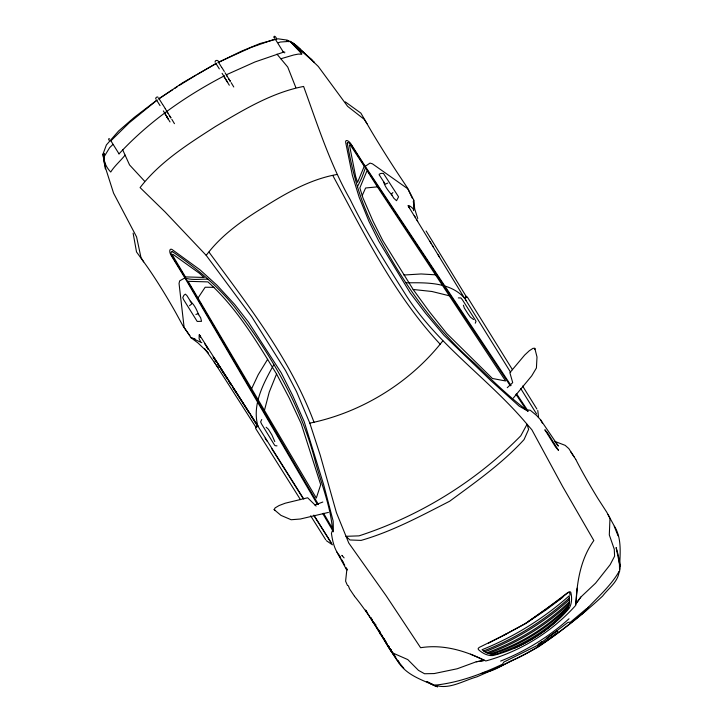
<?xml version="1.0" encoding="UTF-8"?>
<svg xmlns="http://www.w3.org/2000/svg" width="723" height="723" viewBox="0 0 723 723"><rect width="100%" height="100%" fill="white"/><g stroke="black" fill="none" stroke-linecap="round" stroke-linejoin="round"><path stroke-width="1.08" d="M413.646 210.637L413.683 199.982L408.034 188.965L372.426 163.823L370.013 163.091L365.232 166.353L365.404 168.016L361.735 177.894L357.478 186.715M125.088 155.138C120.542 160.877 114.324 166.145 110.736 172.029C106.019 167.176 102.747 160.307 104.464 153.384M577.189 588.188L575.77 605.296C552.02 631.848 520.135 651.595 485.766 660.976C465.666 650.881 443.371 644.03 420.596 647.727L386.172 595.779L348.766 543.027L336.43 512.679L320.253 455.246L309.815 423.136L296.575 391.721L285.585 370.628L251.694 316.701L206.209 255.373L165.088 211.947L140.099 187.6C159.855 161.798 188.314 143.958 215.364 126.57C243.009 110.113 271.685 92.625 303.606 86.444C317.551 124.772 329.968 164.049 350.23 199.638C366.534 233.122 386.624 264.41 406.425 295.87C438.689 345.883 489.254 379.204 527.067 424.265L531.857 429.76L562.675 486.588L593.836 540.542C580.524 559.06 576.99 581.78 575.87 603.931L580.84 597.062L595.562 583.172L610.158 564.699L614.604 556.168L614.27 549.227L609.308 534.912L609.977 518.373L608.043 514.577M199.214 334.668L199.114 338.78L200.669 341.717M230.212 81.048L230.176 81.139A45.992 0.976 58.3 0 0 226.136 74.514L225.025 72.743M104.248 160.723L104.437 156.195L109.688 147.6L112.77 144.627M619.557 571.658C620.903 563.452 618.31 555.363 616.123 547.555L619.991 566.326L618.906 559.177M347.347 143.633L347.51 142.982L347.347 143.633C352.164 170.321 359.024 196.728 370.7 221.346C397.216 273.918 430.058 324.22 474.595 363.344C491.767 379.982 509.326 397.063 528.161 411.288L519.132 406.109L491.062 380.84L444.012 335.336L425.44 313.104L410.248 292.987L378.87 241.337L368.974 221.41L359.186 197.28L352.381 175.409L345.684 142.404A5.079 2.061 53.2 0 1 346.977 140.578A5.079 2.061 53.2 0 1 350.565 143.353L365.232 166.353L511.062 385.54M569.516 603.226L569.236 595.779C543.579 618.608 513.936 636.918 482.06 649.715C487.212 654.333 494.812 655.924 501.102 652.399C526.154 643.217 549.516 628.811 567.501 608.974C568.694 607.275 568.802 605.124 569.516 603.226C546.308 625.377 518.472 642.584 488.296 653.465M380.406 631.902L380.144 633.619L382.467 636.249M463.389 305.214L464.347 308.088L467.844 313.61L470.456 317.189L473.574 319.539M413.24 202.069L413.683 199.982L414.731 209.028L417.74 218.509M264.555 409.941L269.236 392.128L276.557 373.99C256.557 341.328 236.701 307.709 207.917 281.889L188.079 281.319L316.303 498.066L320.705 484.699L301.148 423.551L289.236 398.039L276.557 373.99M104.627 164.564L102.955 154.198L106.38 144.952L118.626 130.971L134.135 117.488L157.135 99.937M251.74 388.468L258.192 374.74L267.609 359.34M362.223 195.562L365.594 187.989L377.406 186.859L505.585 380.967L492.399 378.481L446.76 333.466L429.182 311.459L413.158 289.48L382.819 240.632L373.014 221.184L362.937 197.867L359.837 187.908L367.049 170.601L377.406 186.859M475.273 323.199L475.996 321.355L475.436 320.244L462.431 299.846L460.922 297.939L458.337 297.903M278.301 42.756L280.325 42.033L290.095 41.338L293.719 43.507L314.523 62.648L294.315 44.049L298.644 48.586L301.69 54.234L298.301 54.089L293.782 54.966L280.84 58.771M261.744 419.53L260.614 421.871L261.627 424.076L274.288 444.69L275.056 445.666L276.99 445.865M328.441 512.417L300.334 519.015L291.152 519.738L280.985 515.391L274.125 509.607L275.111 507.889L279.096 505.54L285.205 503.217L307.646 497.776L316.132 506.073M165.16 108.549L166.823 111.206A45.992 0.976 58.3 0 1 170.827 117.858L170.89 117.641M586.534 608.639L570.519 622.123L567.88 622.44L537.776 645.241L503.904 662.024L502.458 664.238C481.211 674.243 458.698 682.648 435.246 685.151C448.866 690.067 463.823 680.442 476.855 676.864C497.767 667.718 518.499 658.129 538.391 646.886C560.867 631.387 582.639 614.722 602.611 596.068C608.423 588.314 618.301 581.726 619.15 571.378C609.715 587.736 594.568 599.747 582.431 613.746M586.091 610.664L588.323 607.139M273.791 364.726C263.633 383.063 251.785 404.464 257.912 426.154L303.796 499.069M198.174 297.74L205.16 287.248L213.909 287.32M309.815 423.136C361.464 412.616 410.429 382.467 442.819 340.858M426.109 230.971L466.073 296.258L464.609 298.31L408.567 206.579C406.38 203.226 413.954 208.332 413.601 209.986M575.951 603.813L580.84 597.062M513.393 397.993L531.721 375.861L536.412 367.998L536.999 357.008L534.812 348.332L533.032 348.323L529.326 350.736L524.654 355.083L509.86 372.679L512.706 382.621L507.257 387.691M565.404 612.119C545.919 632.914 520.587 648.576 492.878 655.562C487.429 655.978 482.214 653.14 478.337 649.516L478.183 648.441L479.213 647.428L503.551 635.427L525.006 623.841L545.992 609.164L567.537 592.788L568.865 592.345L569.715 592.977L570.058 595.047M206.209 255.373C221.889 234.324 243.832 219.367 265.974 205.829C287.971 192.056 311.143 179.114 336.963 174.478M110.881 140.831L129.028 122.964L156.801 100.352M118.906 153.71L119.015 153.872C148.947 121.545 185.54 96.042 224.482 75.761M568.495 606.886C547.338 628.612 520.768 645.052 491.893 654.279M568.902 605.278C547.203 627.564 519.954 644.428 490.33 653.89M392.914 192.553L391.324 194.153L393.827 198.238L396.529 200.696L398.572 196.864L383.497 173.457M284.69 52.915L284.69 51.893M569.697 601.518C545.955 624.13 517.587 641.663 486.769 652.824M569.516 597.804C544.5 620.587 515.21 638.68 483.66 650.917M569.625 599.421C544.925 621.87 516.105 639.674 485.006 651.775M569.028 618.771C548.893 636.782 525.738 651.098 500.632 661.084M582.358 613.71C561.925 630.51 540.876 646.913 516.891 658.364C505.648 662.503 495.354 671.441 483.244 672.544M387.763 183.073L385.242 184.202L379.214 174.867L379.223 174.198L380.922 173.412L383.136 173.375M562.837 597.252L546.245 609.706L526.091 623.172L503.551 635.427M158.635 99.042L182.811 82.684L216.43 63.29M538.228 644.184L541.834 641.626M546.335 638.427L557.144 630.754L558.011 632.137L538.274 646.154L537.65 645.169M526.091 623.172L560.641 598.554L568.612 592.128L569.941 591.676L570.79 592.309C572.119 597.623 571.992 603.642 569.082 608.423C554.279 625.693 535.074 638.996 514.342 648.206M158.933 98.662L172.698 89.697M174.541 88.495L177.289 86.706M179.123 85.513L195.942 75.219M197.831 74.117L215.897 63.705M218.418 62.232L251.107 47.447L275.183 39.006L279.223 45.468A50.249 1.066 58.3 0 1 282.874 51.315L283.398 52.192L255.092 61.916L226.353 74.776M488.558 643.145L506.154 634.026M406.127 282.847C425.983 282.594 450.302 281.862 464.645 298.256L467.221 296.936L467.898 297.93L512.499 369.751M217.894 62.72L240.904 51.441L259.937 43.552L277.975 38.798L287.32 40.136L291.984 42.946M189.498 305.73L191.74 303.913L191.215 302.449L186.877 295.526L185.332 294.153L183.886 295.309L182.756 297.65L183.759 299.855L197.198 321.446L201.536 321.328L200.651 317.749L198.057 313.719L195.879 314.451M222.097 73.321L223.759 75.987A45.992 0.976 58.3 0 1 227.763 82.63L227.546 82.594M168.233 119.286L168.45 119.331A45.992 0.976 58.3 0 0 164.446 112.68L163.335 110.908M484.437 660.424L476.213 661.789L457.216 668.766L434.18 673.565L424.546 673.746L418.472 670.357L407.781 659.584L392.553 652.887L389.977 649.489M314.866 505.015L322.82 502.033M476.213 661.789L484.582 660.406L470.574 654.152M214.225 362.06L255.463 426.561L257.966 426.145L199.675 335.192M403.895 275.029L421.093 273.963L435.454 274.821M481.093 673.475L484.69 673.393M207.971 279.214C200.416 278.879 192.083 280.56 184.898 277.912L170.682 254.632A5.079 2.25 63.4 0 1 169.905 250.122A5.079 2.25 63.4 0 1 172.291 249.67L199.91 269.733L216.999 285.242L234.695 304.473L248.414 322.051L281.211 372.815L292.562 395.309L304.247 421.807L323.597 484.446L333.176 521.156L333.42 531.767L322.901 513.854M172.246 251.622L172.607 251.74C195.165 267.212 216.439 284.735 233.8 306.046C269.742 352.679 300.759 404.32 315.391 461.843C321.509 484.527 330.854 506.877 332.544 530.393L331.432 533.276C332.336 539.792 333.692 546.335 336.963 552.11L346.787 570.14L345.603 581.193L347.528 585.594M413.158 289.48L431.92 291.486L449.137 295.743M266.136 427.239L268.423 429.299L271.866 434.848L274.776 441.581M195.047 338.879L191.017 337.731L184.13 327.483L179.042 283.461L179.666 280.858L184.898 277.912L317.234 504.13M172.607 251.74L172.21 251.613A3.47 1.636 65.2 0 0 171.911 255.987L185.775 278.328L318.463 504.555M229.462 80.461L230.059 80.75M288.649 41.5L286.624 40.696L288.622 41.708M290.682 42.295L293.719 43.507M201.844 342.738L191.017 337.731L198.093 343.045L208.459 353.023M430.429 683.606L435.02 685.82L426.597 681.5L437.578 686.85C422.991 680.126 405.757 675.49 397.37 660.488M294.641 44.754L296.647 45.766L293.845 44.076M190.167 301.175C194.379 304.528 196.701 309.796 198.653 314.704M274.125 509.607L274.984 510.14M345.314 101.88L360.894 113.14L367.004 123.714A56.06 2.512 57.5 0 0 399.105 175.364L407.185 187.51L412.255 198.093M375.888 624.735L373.303 622.675L371.667 619.06M294.36 44.076L311.984 59.892M300.479 49.453L297.054 46.155M310.266 58.69L318.292 66.471L347.609 106.335L364.329 119.412L367.004 123.714M390.989 649.796L389.091 647.853L385.296 640.849M300.316 52.074L290.095 41.338L301.898 53.764M144.546 181.139L129.544 164.925L122.603 149.661M574.044 456.737L568.865 448.658L565.169 445.35L554.866 441.419L558.382 446.082L540.614 419.855L536.565 415.454L530.284 410.248L527.311 409.896L516.683 393.972M391.956 195.12C388.504 191.098 384.916 186.76 383.506 181.563M109.625 138.798L108.504 138.933L109.101 140.334M395.824 657.252L389.507 648.052M344.112 557.885L341.889 555.336L342.106 555.761M276.99 54.153L287.736 67.058L295.824 87.546M336.963 552.11L340.904 558.472M440.343 344.383C394.306 295.138 364.573 234.27 332.824 175.535M403.805 668.305L396.538 659.376L388.477 647.23L380.253 633.041A55.084 6.082 57.7 0 0 354.478 596.258M216.249 63.986L219.331 68.893M189.878 335.662L183.109 326.145L176.123 313.312A56.06 4.889 59 0 0 143.687 261.871L136.52 251.947L133.122 233.158M110.809 140.696L114.849 147.158A50.249 1.066 58.3 0 1 118.5 153.014L119.024 153.882M209.001 252.137C248.558 305.937 290.474 359.286 314.107 422.485M466.073 296.258L466.76 297.225M204.501 348.468L214.885 363.091M216.186 364.916L218.129 367.664M283.389 52.183L283.082 51.713M408.296 205.856L409.543 207.835M408.26 205.901L409.39 207.591M354.451 596.195L349.48 588.775L348.378 585.702M372.182 620.84L370.953 617.903M570.781 451.857L575.716 459.304M465.513 299.566L466.163 300.551M510.348 385.838L365.296 167.266L351.297 145.016A3.47 1.5 51.4 0 0 347.392 143.235M515.942 394.261L525.26 408.296M381.057 634.098L381.997 635.535M218.689 62.585L221.708 67.42M159.376 99.277L162.395 104.121M157.072 100.859L160.018 105.585M204.736 343.805L208.387 349.471M213.249 357.017L216.294 361.735M218.12 364.573L219.946 367.401M221.166 369.29L227.853 379.665M229.074 381.554L231.505 385.332L229.01 381.563M236.981 393.818L232.725 387.212L236.927 393.827M206.498 346.651L208.323 349.48M213.195 357.026L216.24 361.744M218.066 364.582L219.891 367.411M221.102 369.299L227.799 379.674M326.308 540.641L332.417 544.817L313.881 515.508M390.411 649.055L391.55 650.827M214.93 358.897L257.912 426.154L255.571 427.871L255.996 429.019L300.443 499.62M381.645 635.11L385.721 641.491M538.237 416.755L538.572 417.279L537.767 410.465M237.524 394.767L249.562 413.547M250.7 415.436L257.343 425.757M388.35 645.621L389.399 647.275M158.21 97.361C157.379 96.132 154.785 98.012 155.996 99.187M351.297 145.016L351.667 145.594M218.635 62.413C218.888 59.485 214.315 59.955 215.174 62.259M265.115 438.147L266.914 441.012M271.74 448.658L303.045 498.319M310.655 515.833L325.666 539.683M228.152 83.38L229.327 85.242M166.498 116.358L167.673 118.211M168.839 120.072L170.013 121.934M313.863 515.11L330.953 542.367M389.706 648.432L391.405 651.125M392.535 652.923L393.664 654.722M143.687 261.871L140.985 257.587L136.575 236.891L113.565 193.131L105.648 168.342L104.474 161.5M276.593 38.915C276.584 37.804 274.071 34.722 273.999 37.108M222.015 67.799L224.32 71.487M162.702 104.501L165.007 108.179M510.673 372.39L464.645 298.256M520.687 388.468L536.547 413.927M377.388 628.287L380.045 632.553M365.739 610.248L366.895 612.11M522.602 386.037L536.873 409.019M373.71 622.322L376.864 627.437M274.514 37.994L273.999 37.108M388.468 646.886L383.949 638.545M370.872 617.695L372.607 620.524M414.279 215.463L415.409 217.433M416.611 219.304L417.74 221.274M430.004 241.374L431.134 243.344M432.336 245.214L433.466 247.185M438.165 254.812L439.295 256.773M231.125 82.612L233.764 86.986M171.812 119.304L174.451 123.687M365.621 610.185L386.082 643.145A43.028 0.913 58.3 0 0 396.349 659.042L398.237 661.78A36.963 0.786 58.3 0 0 398.292 660.876M323.57 513.267L332.083 527.799M380.135 633.836L378.626 629.869M341.97 560.379L343.045 562.295M346.254 568.016L347.32 569.932L346.299 568.061M339.105 555.002L340.135 556.873M341.672 559.665L344.754 565.269M540.614 419.855L542.395 423.163M199.449 335.092L200.379 336.891M199.385 335.101L200.325 336.9M388.251 645.63L389.146 647.537M614.451 526.19C622.395 539.349 619.846 554.975 619.557 569.57L619.367 562.232M618.029 535.77L613.728 525.015L606.751 512.191L597.858 498.418A55.084 3.751 58.8 0 1 575.779 459.394M255.463 426.561L255.861 427.7M102.955 154.198L105.332 168.902M534.812 348.332L534.821 349.39M168.45 119.331A43.263 0.922 58.3 0 1 164.672 113.312M170.827 117.858A43.263 0.922 58.3 0 1 169.345 115.499M167.817 113.077A43.263 0.922 58.3 0 1 167.049 111.848M227.763 82.63A43.263 0.922 58.3 0 1 223.985 76.62M230.14 81.166A43.263 0.922 58.3 0 1 228.658 78.807M227.13 76.385A43.263 0.922 58.3 0 1 226.362 75.147M364.247 166.263L357.524 182.449L355.608 176.304L349.507 145.278A1.057 0.461 50.8 0 1 349.887 144.898A1.057 0.461 50.8 0 1 350.754 145.657L364.247 166.263M528.594 429.453L524.048 439.593C502.205 463.461 475.607 482.096 449.688 501.211C420.931 515.924 392.291 531.441 361.102 540.397L349.941 539.973L345.946 536.321L359.015 535.86C419.855 516.032 475.978 481.428 520.822 435.761L527.067 424.265L528.594 429.453M203.967 277.451L185.413 276.9L172.797 255.752A1.057 0.497 65.9 0 1 172.526 254.623A1.057 0.497 65.9 0 1 173.068 254.433L199.159 273.095L203.967 277.451M558.499 450.33L555.625 447.121L544.844 429.76L547.609 432.969L558.499 450.33"/></g></svg>
